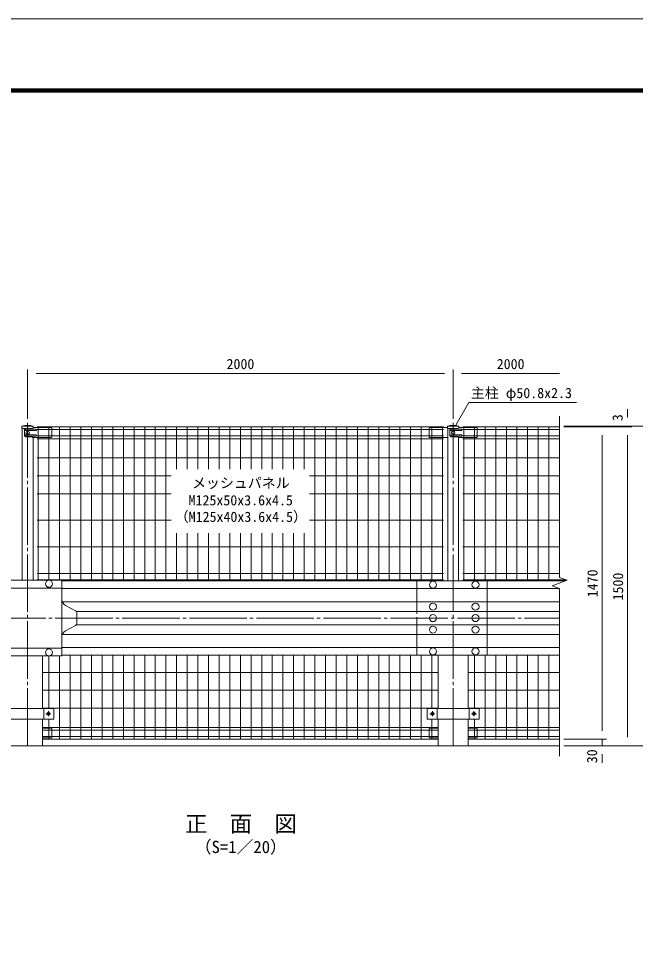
# Model space of a CAD drawing. Units: millimetres, scale not verified. Extents: x -6300 to 6300, y -4455 to 4455.
# Drawn here: x -4034 to -1136, y 36 to 4455 of the extents above; entities that cross this region are included whole.
import ezdxf
from ezdxf.enums import TextEntityAlignment as Align

# ---------------------------------------------------------------- set-up
doc = ezdxf.new("R2010")
doc.units = ezdxf.units.MM
doc.header["$LTSCALE"] = 15
doc.linetypes.add('LONG_CHAIN', pattern=[21, 18, -1, 1, -1])
doc.linetypes.add('LONG_DASHED2', pattern=[13, 12, -1])
for name, color, linetype, lineweight in [('0-0_D-STR-TXT', 7, 'Continuous', 9), ('0-1_D-TTL', 7, 'Continuous', 9), ('0-2_D-TTL-TXT', 7, 'Continuous', 9), ('0-3_D-STR2', 7, 'Continuous', 9), ('0-4_D-STR-DIM', 7, 'Continuous', 9), ('0-5_0', 7, 'Continuous', 9), ('0-6_D-STR1', 1, 'Continuous', 9), ('0-7_D-BMK', 2, 'LONG_CHAIN', 9), ('0-8_D-STR3', 3, 'Continuous', 9), ('0-9_D-STR4', 7, 'Continuous', 9), ('0-D_1', 7, 'Continuous', 9)]:
    doc.layers.add(name, color=color, linetype=linetype, lineweight=lineweight)
doc.styles.add('ＭＳ ゴシック', font='')
doc.styles.get('ＭＳ ゴシック').set_extended_font_data('MS Gothic')

msp = doc.modelspace()

# ---------------------------------------------------------------- linework, layer by layer
at = {"layer": '0-0_D-STR-TXT'}
msp.add_lwpolyline([(-1411.82, 2649.77), (-1918.24, 2649.77), (-1979.75, 2543.23)], dxfattribs=at)
at = {"layer": '0-1_D-TTL', "color": 2}
msp.add_lwpolyline([(-6300.06, 4454.97), (6299.94, 4454.97), (6299.94, -4455.03), (-6300.06, -4455.03)], close=True, dxfattribs=at)
at = {"layer": '0-1_D-TTL'}
for points in [[(-5895.06, 4124.97), (5894.94, 4124.97), (5894.94, -4125.03), (-5895.06, -4125.03)], [(-5891.31, 4121.22), (5891.19, 4121.22), (5891.19, -4121.28), (-5891.31, -4121.28)], [(-5887.56, 4117.47), (5887.44, 4117.47), (5887.44, -4117.53), (-5887.56, -4117.53)], [(-5883.81, 4113.72), (5883.69, 4113.72), (5883.69, -4113.78), (-5883.81, -4113.78)], [(-5880.06, 4109.97), (5879.94, 4109.97), (5879.94, -4110.03), (-5880.06, -4110.03)]]:
    msp.add_lwpolyline(points, close=True, dxfattribs=at)
at = {"layer": '0-3_D-STR2'}
for p, q in [((-2037.17, 2536.05), (-3947.17, 2536.05)), ((-2037.17, 2523.17), (-3947.17, 2523.17)), ((-3942.17, 1814.05), (-3942.17, 2536.05)), ((-3892.17, 1814.05), (-3892.17, 2536.05)), ((-3842.17, 1814.05), (-3842.17, 2536.05)), ((-3792.17, 1811.05), (-3792.17, 2536.05)), ((-3742.17, 1811.05), (-3742.17, 2536.05)), ((-3692.17, 1811.05), (-3692.17, 2536.05)), ((-3642.17, 1811.05), (-3642.17, 2536.05)), ((-3592.17, 1811.05), (-3592.17, 2536.05)), ((-3542.17, 1811.05), (-3542.17, 2536.05)), ((-3492.17, 1811.05), (-3492.17, 2536.05)), ((-3442.17, 1811.05), (-3442.17, 2536.05)), ((-3392.17, 1811.05), (-3392.17, 2536.05)), ((-3342.17, 1811.05), (-3342.17, 2536.05)), ((-3292.17, 2336.05), (-3292.17, 2536.05)), ((-3242.17, 2336.05), (-3242.17, 2536.05)), ((-3192.17, 2336.05), (-3192.17, 2536.05)), ((-3142.17, 2336.05), (-3142.17, 2536.05)), ((-3092.17, 2336.05), (-3092.17, 2536.05)), ((-3042.17, 2336.05), (-3042.17, 2536.05)), ((-2992.17, 2336.05), (-2992.17, 2536.05)), ((-2942.17, 2336.05), (-2942.17, 2536.05)), ((-2892.17, 2336.05), (-2892.17, 2536.05)), ((-2842.17, 2336.05), (-2842.17, 2536.05)), ((-2792.17, 2336.05), (-2792.17, 2536.05)), ((-2742.17, 2336.05), (-2742.17, 2536.05)), ((-2692.17, 2336.05), (-2692.17, 2536.05)), ((-2642.17, 1811.05), (-2642.17, 2536.05)), ((-2592.17, 1811.05), (-2592.17, 2536.05)), ((-2542.17, 1811.05), (-2542.17, 2536.05)), ((-2492.17, 1811.05), (-2492.17, 2536.05)), ((-2442.17, 1811.05), (-2442.17, 2536.05)), ((-2392.17, 1811.05), (-2392.17, 2536.05)), ((-2342.17, 1811.05), (-2342.17, 2536.05)), ((-2292.17, 1811.05), (-2292.17, 2536.05)), ((-2242.17, 1811.05), (-2242.17, 2536.05)), ((-2192.17, 1811.05), (-2192.17, 2536.05)), ((-2142.17, 1811.05), (-2142.17, 2536.05)), ((-2092.17, 1811.05), (-2092.17, 2536.05)), ((-2042.17, 1811.05), (-2042.17, 2536.05)), ((-1947.17, 2536.05), (-1492.17, 2536.05)), ((-1947.17, 2523.17), (-1492.17, 2523.17)), ((-1942.17, 1811.05), (-1942.17, 2536.05)), ((-1892.17, 1811.05), (-1892.17, 2536.05)), ((-1842.17, 1811.05), (-1842.17, 2536.05)), ((-1792.17, 1811.05), (-1792.17, 2536.05)), ((-1742.17, 1811.05), (-1742.17, 2536.05)), ((-1692.17, 1811.05), (-1692.17, 2536.05)), ((-1642.17, 1811.05), (-1642.17, 2536.05)), ((-1592.17, 1811.05), (-1592.17, 2536.05)), ((-1542.17, 1811.05), (-1542.17, 2536.05)), ((-2037.17, 2492.92), (-3947.17, 2492.92)), ((-2037.17, 2480.05), (-3947.17, 2480.05)), ((-1947.17, 2492.92), (-1492.17, 2492.92)), ((-1947.17, 2480.05), (-1492.17, 2480.05)), ((-3947.17, 2390.05), (-2037.17, 2390.05)), ((-1947.17, 2390.05), (-1492.17, 2390.05)), ((-3317.17, 2305.55), (-3947.17, 2305.55)), ((-2037.17, 2305.55), (-2667.17, 2305.55)), ((-1947.17, 2305.55), (-1492.17, 2305.55)), ((-3317.17, 2221.05), (-3947.17, 2221.05)), ((-2037.17, 2221.05), (-2667.17, 2221.05)), ((-1947.17, 2221.05), (-1492.17, 2221.05)), ((-3317.17, 2096.05), (-3947.17, 2096.05)), ((-2037.17, 2096.05), (-2667.17, 2096.05)), ((-1947.17, 2096.05), (-1492.17, 2096.05)), ((-3292.17, 1811.05), (-3292.17, 2036.05)), ((-3242.17, 1811.05), (-3242.17, 2036.05)), ((-3192.17, 1811.05), (-3192.17, 2036.05)), ((-3142.17, 1811.05), (-3142.17, 2036.05)), ((-3092.17, 1811.05), (-3092.17, 2036.05)), ((-3042.17, 1811.05), (-3042.17, 2036.05)), ((-2992.17, 1811.05), (-2992.17, 2036.05)), ((-2942.17, 1811.05), (-2942.17, 2036.05)), ((-2892.17, 1811.05), (-2892.17, 2036.05)), ((-2842.17, 1811.05), (-2842.17, 2036.05)), ((-2792.17, 1811.05), (-2792.17, 2036.05)), ((-2742.17, 1811.05), (-2742.17, 2036.05)), ((-2692.17, 1811.05), (-2692.17, 2036.05)), ((-2037.17, 1971.05), (-3947.17, 1971.05)), ((-1947.17, 1971.05), (-1492.17, 1971.05)), ((-2037.17, 1846.05), (-3947.17, 1846.05)), ((-2037.17, 1816.05), (-3947.17, 1816.05)), ((-1947.17, 1846.05), (-1492.17, 1846.05)), ((-1947.17, 1816.05), (-1462.91, 1816.05)), ((-3792.17, 1066.05), (-3792.17, 1461.05)), ((-3742.17, 1066.05), (-3742.17, 1461.05)), ((-3692.17, 1066.05), (-3692.17, 1461.05)), ((-3642.17, 1066.05), (-3642.17, 1461.05)), ((-3592.17, 1066.05), (-3592.17, 1461.05)), ((-3542.17, 1066.05), (-3542.17, 1461.05)), ((-3492.17, 1066.05), (-3492.17, 1461.05)), ((-3442.17, 1066.05), (-3442.17, 1461.05)), ((-3392.17, 1066.05), (-3392.17, 1461.05)), ((-3342.17, 1066.05), (-3342.17, 1461.05)), ((-3292.17, 1066.05), (-3292.17, 1461.05)), ((-3242.17, 1066.05), (-3242.17, 1461.05)), ((-3192.17, 1066.05), (-3192.17, 1461.05)), ((-3142.17, 1066.05), (-3142.17, 1461.05)), ((-3092.17, 1066.05), (-3092.17, 1461.05)), ((-3042.17, 1066.05), (-3042.17, 1461.05)), ((-2992.17, 1066.05), (-2992.17, 1461.05)), ((-2942.17, 1066.05), (-2942.17, 1461.05)), ((-2892.17, 1066.05), (-2892.17, 1461.05)), ((-2842.17, 1066.05), (-2842.17, 1461.05)), ((-2792.17, 1066.05), (-2792.17, 1461.05)), ((-2742.17, 1066.05), (-2742.17, 1461.05)), ((-2692.17, 1066.05), (-2692.17, 1461.05)), ((-2642.17, 1066.05), (-2642.17, 1461.05)), ((-2592.17, 1066.05), (-2592.17, 1461.05)), ((-2542.17, 1066.05), (-2542.17, 1461.05)), ((-2492.17, 1066.05), (-2492.17, 1461.05)), ((-2442.17, 1066.05), (-2442.17, 1461.05)), ((-2392.17, 1066.05), (-2392.17, 1461.05)), ((-2342.17, 1066.05), (-2342.17, 1461.05)), ((-2292.17, 1066.05), (-2292.17, 1461.05)), ((-2242.17, 1066.05), (-2242.17, 1461.05)), ((-2192.17, 1066.05), (-2192.17, 1461.05)), ((-2142.17, 1066.05), (-2142.17, 1461.05)), ((-2092.17, 1211.05), (-2092.17, 1461.05)), ((-1892.17, 1211.05), (-1892.17, 1461.05)), ((-1842.17, 1066.05), (-1842.17, 1461.05)), ((-1792.17, 1066.05), (-1792.17, 1461.05)), ((-1742.17, 1066.05), (-1742.17, 1461.05)), ((-1692.17, 1066.05), (-1692.17, 1461.05)), ((-1642.17, 1066.05), (-1642.17, 1461.05)), ((-1592.17, 1066.05), (-1592.17, 1461.05)), ((-1542.17, 1066.05), (-1542.17, 1461.05)), ((-3892.17, 1211.05), (-3892.17, 1458.05)), ((-3842.17, 1066.05), (-3842.17, 1458.05)), ((-2062.07, 1381.05), (-3922.27, 1381.05)), ((-1922.27, 1381.05), (-1492.17, 1381.05)), ((-2062.07, 1296.55), (-3922.27, 1296.55)), ((-1922.27, 1296.55), (-1492.17, 1296.55)), ((-2062.07, 1212.05), (-3922.27, 1212.05)), ((-1922.27, 1212.05), (-1492.17, 1212.05)), ((-3892.17, 1066.05), (-3892.17, 1161.05)), ((-2092.17, 1066.05), (-2092.17, 1161.05)), ((-1892.17, 1066.05), (-1892.17, 1161.05)), ((-2062.07, 1122.05), (-3922.27, 1122.05)), ((-2062.07, 1109.17), (-3922.27, 1109.17)), ((-1922.27, 1122.05), (-1492.17, 1122.05)), ((-1922.27, 1109.17), (-1492.17, 1109.17)), ((-2062.07, 1078.92), (-3922.27, 1078.92)), ((-2062.07, 1066.05), (-3922.27, 1066.05)), ((-1922.27, 1078.92), (-1492.17, 1078.92)), ((-1922.27, 1066.05), (-1492.17, 1066.05))]:
    msp.add_line(p, q, dxfattribs=at)
at = {"layer": '0-4_D-STR-DIM'}
for p, q in [((-3992.17, 2574.05), (-3992.17, 2806.05)), ((-3952.17, 2786.05), (-2032.17, 2786.05)), ((-1992.17, 2574.05), (-1992.17, 2806.05)), ((-1992.17, 2574.05), (-1992.17, 2806.05)), ((-1952.17, 2786.05), (-1492.17, 2786.05)), ((-1172.17, 2579.05), (-1172.17, 2619.05)), ((-1492.17, 1826.7), (-1492.17, 2586.05)), ((-1472.17, 2539.05), (-1032.17, 2539.05)), ((-1472.17, 2539.05), (-1152.17, 2539.05)), ((-1472.17, 2536.05), (-1272.17, 2536.05)), ((-1472.17, 2536.05), (-1152.17, 2536.05)), ((-1472.17, 2536.05), (-1152.17, 2536.05)), ((-1172.17, 2536.05), (-1172.17, 2539.05)), ((-1292.17, 1106.05), (-1292.17, 2496.05)), ((-1172.17, 1076.05), (-1172.17, 2496.05)), ((-1172.17, 2496.05), (-1172.17, 2456.05)), ((-1527.41, 1788.22), (-1456.94, 1813.87)), ((-1456.94, 1813.87), (-1492.17, 1826.7)), ((-1492.17, 1775.39), (-1527.41, 1788.22)), ((-1492.17, 986.05), (-1492.17, 1775.39)), ((-1292.17, 1106.05), (-1292.17, 1146.05)), ((-1472.17, 1066.05), (-1272.17, 1066.05)), ((-1472.17, 1066.05), (-1272.17, 1066.05)), ((-1292.17, 1036.05), (-1292.17, 1066.05)), ((-1472.17, 1036.05), (-1272.17, 1036.05)), ((-1472.17, 1036.05), (-1152.17, 1036.05)), ((-1472.17, 1036.05), (-1032.17, 1036.05)), ((-1292.17, 996.05), (-1292.17, 956.05))]:
    msp.add_line(p, q, dxfattribs=at)
at = {"layer": '0-5_0'}
for p, q in [((-3832.17, 1777.05), (-4162.17, 1777.05)), ((-3832.17, 1811.05), (-1464.7, 1811.05)), ((-3832.17, 1774.84), (-1492.17, 1774.84)), ((-1832.17, 1461.05), (-1832.17, 1811.05)), ((-3829.01, 1712.3), (-1492.17, 1712.3)), ((-3813.91, 1696.1), (-3766.68, 1670.39)), ((-3763.38, 1667.49), (-1492.17, 1667.49)), ((-3761.46, 1661.6), (-3761.46, 1610.49)), ((-3766.68, 1601.7), (-3813.91, 1575.99)), ((-3763.38, 1604.6), (-1492.17, 1604.6)), ((-3832.17, 1559.79), (-1492.17, 1559.79)), ((-3832.17, 1495.05), (-4162.17, 1495.05)), ((-3832.17, 1497.25), (-1492.17, 1497.25)), ((-3832.17, 1461.05), (-1492.17, 1461.05)), ((-4114.67, 1211.05), (-3869.67, 1211.05)), ((-3916.67, 1161.05), (-3916.67, 1211.05)), ((-3869.67, 1211.05), (-3869.67, 1161.05)), ((-2114.67, 1211.05), (-1869.67, 1211.05)), ((-2114.67, 1211.05), (-2114.67, 1161.05)), ((-2067.67, 1211.05), (-2067.67, 1161.05)), ((-1916.67, 1161.05), (-1916.67, 1211.05)), ((-1869.67, 1211.05), (-1869.67, 1161.05)), ((-4114.67, 1161.05), (-3869.67, 1161.05)), ((-2114.67, 1161.05), (-1869.67, 1161.05))]:
    msp.add_line(p, q, dxfattribs=at)
msp.add_lwpolyline([(-4472.17, 1458.05), (-3832.17, 1458.05), (-3832.17, 1814.05), (-4472.17, 1814.05)], dxfattribs=at)
for centre, radius in [((-3892.17, 1797.55), 16.5), ((-2087.17, 1792.94), 16.5), ((-1887.17, 1792.94), 16.5), ((-2087.17, 1689.9), 16.5), ((-1887.17, 1689.9), 16.5), ((-2087.17, 1636.05), 16.5), ((-1887.17, 1636.05), 16.5), ((-2087.17, 1582.19), 16.5), ((-1887.17, 1582.19), 16.5), ((-3892.17, 1474.55), 16.5), ((-2087.17, 1479.15), 16.5), ((-1887.17, 1479.15), 16.5), ((-3894.67, 1186.05), 7), ((-2089.67, 1186.05), 7), ((-1894.67, 1186.05), 7)]:
    msp.add_circle(centre, radius, dxfattribs=at)
for centre, radius, start, end in [((-3797.17, 1726.84), 35, 180, 241.43294), ((-3771.46, 1661.6), 10, 0, 61.43294), ((-3771.46, 1610.49), 10, 298.56706, 0), ((-3797.17, 1545.25), 35, 118.56706, 180)]:
    msp.add_arc(centre, radius, start, end, dxfattribs=at)
at = {"layer": '0-6_D-STR1'}
for p, q in [((-3965.57, 2539.05), (-4018.77, 2539.05)), ((-4018.77, 2539.05), (-4018.77, 2528.05)), ((-3972.82, 2528.05), (-4018.77, 2528.05)), ((-4017.57, 2528.05), (-4017.57, 1814.05)), ((-3965.57, 2530.55), (-3965.57, 2539.05)), ((-1965.57, 2539.05), (-2018.77, 2539.05)), ((-2018.77, 2539.05), (-2018.77, 2528.05)), ((-1972.82, 2528.05), (-2018.77, 2528.05)), ((-2017.57, 2528.05), (-2017.57, 1811.05)), ((-1965.57, 2530.55), (-1965.57, 2539.05)), ((-3966.77, 1814.05), (-3966.77, 2486.23)), ((-1966.77, 1811.05), (-1966.77, 2486.23)), ((-2062.07, 1461.05), (-2062.07, 1211.05)), ((-1922.27, 1461.05), (-1922.27, 1211.05)), ((-3922.27, 1458.05), (-3922.27, 1211.05)), ((-3922.27, 1161.05), (-3922.27, 1036.05)), ((-2062.07, 1161.05), (-2062.07, 1036.05)), ((-1922.27, 1161.05), (-1922.27, 1036.05))]:
    msp.add_line(p, q, dxfattribs=at)
for centre in [(-3992.17, 2422.62), (-1992.17, 2422.62)]:
    msp.add_arc(centre, 119.43, 77.13052, 102.86948, dxfattribs=at)
at = {"layer": '0-7_D-BMK'}
for p, q in [((-3992.17, 1036.05), (-3992.17, 2554.05)), ((-1992.17, 1036.05), (-1992.17, 2554.05)), ((-4492.17, 1636.05), (-1492.17, 1636.05)), ((-3894.67, 1197.71), (-3894.67, 1174.38)), ((-2089.67, 1197.71), (-2089.67, 1174.38)), ((-1894.67, 1197.71), (-1894.67, 1174.38)), ((-3906.34, 1186.05), (-3883.01, 1186.05)), ((-2078.01, 1186.05), (-2101.34, 1186.05)), ((-1906.34, 1186.05), (-1883.01, 1186.05))]:
    msp.add_line(p, q, dxfattribs=at)
at = {"layer": '0-8_D-STR3'}
for p, q in [((-4007.66, 2523.05), (-4007.66, 2493.05)), ((-3972.82, 2528.05), (-4002.66, 2528.05)), ((-3953.17, 2524.05), (-4000.58, 2524.05)), ((-3961.26, 2532.05), (-3972.82, 2528.05)), ((-3884.17, 2532.05), (-3961.26, 2532.05)), ((-3884.17, 2532.05), (-3879.17, 2531.05)), ((-3879.17, 2531.05), (-3879.17, 2487.23)), ((-2100.17, 2532.05), (-2105.17, 2531.05)), ((-2105.17, 2531.05), (-2105.17, 2487.23)), ((-2100.17, 2532.05), (-2023.09, 2532.05)), ((-2023.09, 2532.05), (-2018.77, 2530.55)), ((-2007.66, 2523.05), (-2007.66, 2493.05)), ((-1972.82, 2528.05), (-2002.66, 2528.05)), ((-1953.17, 2524.05), (-2000.58, 2524.05)), ((-1961.26, 2532.05), (-1972.82, 2528.05)), ((-1884.17, 2532.05), (-1961.26, 2532.05)), ((-1884.17, 2532.05), (-1879.17, 2531.05)), ((-1879.17, 2531.05), (-1879.17, 2487.23)), ((-3972.82, 2488.05), (-4002.66, 2488.05)), ((-3953.17, 2518.05), (-4000.58, 2518.05)), ((-3953.17, 2498.05), (-4000.58, 2498.05)), ((-3953.17, 2492.05), (-4000.58, 2492.05)), ((-3967.57, 2486.23), (-3972.82, 2488.05)), ((-3967.57, 2486.23), (-3880.17, 2486.23)), ((-2017.57, 2486.23), (-2104.17, 2486.23)), ((-1972.82, 2488.05), (-2002.66, 2488.05)), ((-1953.17, 2518.05), (-2000.58, 2518.05)), ((-1953.17, 2498.05), (-2000.58, 2498.05)), ((-1953.17, 2492.05), (-2000.58, 2492.05)), ((-1967.57, 2486.23), (-1972.82, 2488.05)), ((-1967.57, 2486.23), (-1880.17, 2486.23)), ((-3884.17, 1118.05), (-3922.27, 1118.05)), ((-3884.17, 1118.05), (-3879.17, 1117.05)), ((-3879.17, 1117.05), (-3879.17, 1073.23)), ((-2100.17, 1118.05), (-2105.17, 1117.05)), ((-2105.17, 1117.05), (-2105.17, 1073.23)), ((-2100.17, 1118.05), (-2062.07, 1118.05)), ((-1884.17, 1118.05), (-1922.27, 1118.05)), ((-1884.17, 1118.05), (-1879.17, 1117.05)), ((-1879.17, 1117.05), (-1879.17, 1073.23)), ((-3922.27, 1072.23), (-3880.17, 1072.23)), ((-2062.07, 1072.23), (-2104.17, 1072.23)), ((-1922.27, 1072.23), (-1880.17, 1072.23))]:
    msp.add_line(p, q, dxfattribs=at)
for centre in [(-3992.17, 2508.05), (-1992.17, 2508.05)]:
    msp.add_circle(centre, 8, dxfattribs=at)
for centre, radius, start, end in [((-4002.66, 2523.05), 5, 90, 180), ((-4000.58, 2521.05), 3, 90, 270), ((-3953.17, 2521.05), 3, 270, 90), ((-2002.66, 2523.05), 5, 90, 180), ((-2000.58, 2521.05), 3, 90, 270), ((-1953.17, 2521.05), 3, 270, 90), ((-4002.66, 2493.05), 5, 180, 270), ((-4000.58, 2495.05), 3, 90, 270), ((-3953.17, 2495.05), 3, 270, 90), ((-3880.17, 2487.23), 1, 270, 0), ((-2104.17, 2487.23), 1, 180, 270), ((-2002.66, 2493.05), 5, 180, 270), ((-2000.58, 2495.05), 3, 90, 270), ((-1953.17, 2495.05), 3, 270, 90), ((-1880.17, 2487.23), 1, 270, 0), ((-3880.17, 1073.23), 1, 270, 0), ((-2104.17, 1073.23), 1, 180, 270), ((-1880.17, 1073.23), 1, 270, 0)]:
    msp.add_arc(centre, radius, start, end, dxfattribs=at)
at = {"layer": '0-9_D-STR4'}
msp.add_line((-1492.17, 1036.05), (-4492.17, 1036.05), dxfattribs=at)
at = {"layer": '0-D_1', "linetype": 'LONG_DASHED2'}
msp.add_line((-2162.17, 1461.05), (-2162.17, 1811.05), dxfattribs=at)

# ---------------------------------------------------------------- texts
at = {"layer": '0-0_D-STR-TXT', "style": 'ＭＳ ゴシック'}
for s, p in [('主柱 φ50.8x2.3', (-1908.69, 2656.52)), ('メッシュパネル', (-3219.59, 2233.44)), ('M125x50x3.6x4.5', (-3235.83, 2152.05)), ('（M125x40x3.6x4.5）', (-3300.8, 2074.2))]:
    msp.add_text(s, height=48.06, dxfattribs=at).set_placement(p, align=Align.BOTTOM_LEFT)
at = {"layer": '0-2_D-TTL-TXT', "style": 'ＭＳ ゴシック'}
for s, height, p in [('正\u3000面\u3000図', 76.98, (-3252.07, 606.79)), ('（S=1／20）', 57.73, (-3206.59, 513.59))]:
    msp.add_text(s, height=height, dxfattribs=at).set_placement(p, align=Align.BOTTOM_LEFT)
at = {"layer": '0-4_D-STR-DIM', "style": 'ＭＳ ゴシック'}
for p in [(-3057.42, 2792.79), (-1787.42, 2792.79)]:
    msp.add_text('2000', height=48.06, dxfattribs=at).set_placement(p, align=Align.BOTTOM_LEFT)
for s, p in [('3', (-1180.84, 2562.35)), ('1470', (-1298.92, 1734.15)), ('1500', (-1178.92, 1719.15)), ('30', (-1301.08, 953.57))]:
    msp.add_text(s, height=48.06, rotation=90, dxfattribs=at).set_placement(p, align=Align.BOTTOM_LEFT)

doc.saveas('drawing.dxf')
